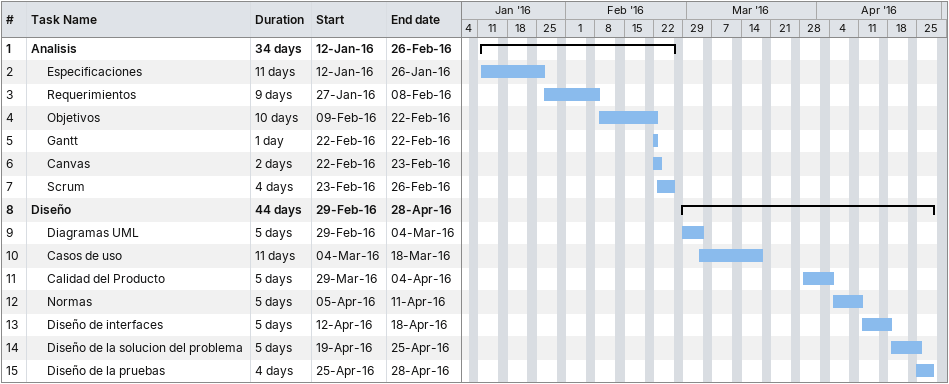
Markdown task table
| ID | Level | Task | Duration | Start | Finish |
|---|---|---|---|---|---|
| 1 | 1 | **Analisis** | 34d | 2016-01-12 | 2016-02-26 |
| 2 | 2 | Especificaciones | 11d | 2016-01-12 | 2016-01-26 |
| 3 | 2 | Requerimientos | 9d | 2016-01-27 | 2016-02-08 |
| 4 | 2 | Objetivos | 10d | 2016-02-09 | 2016-02-22 |
| 5 | 2 | Gantt | 1d | 2016-02-22 | 2016-02-22 |
| 6 | 2 | Canvas | 2d | 2016-02-22 | 2016-02-23 |
| 7 | 2 | Scrum | 4d | 2016-02-23 | 2016-02-26 |
| 8 | 1 | **Diseño** | 44d | 2016-02-29 | 2016-04-28 |
| 9 | 2 | Diagramas UML | 5d | 2016-02-29 | 2016-03-04 |
| 10 | 2 | Casos de uso | 11d | 2016-03-04 | 2016-03-18 |
| 11 | 2 | Calidad del Producto | 5d | 2016-03-29 | 2016-04-04 |
| 12 | 2 | Normas | 5d | 2016-04-05 | 2016-04-11 |
| 13 | 2 | Diseño de interfaces | 5d | 2016-04-12 | 2016-04-18 |
| 14 | 2 | Diseño de la solucion del problema | 5d | 2016-04-19 | 2016-04-25 |
| 15 | 2 | Diseño de la pruebas | 4d | 2016-04-25 | 2016-04-28 |
